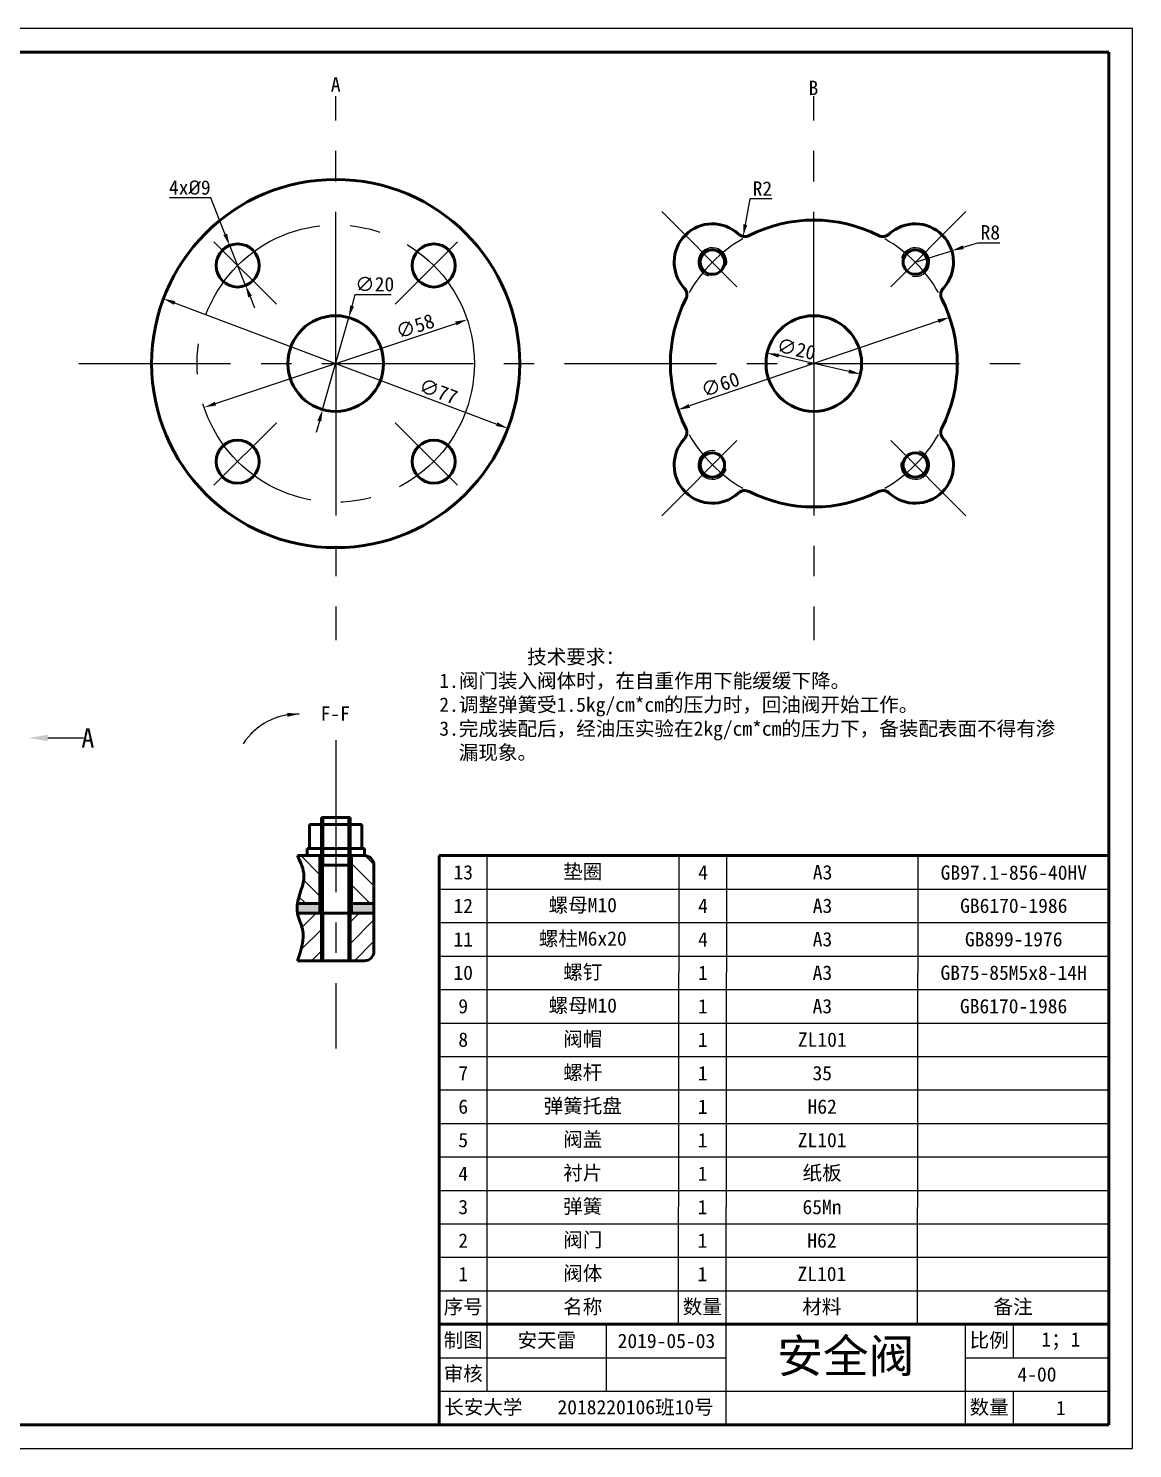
# Model space of a CAD drawing. Header units: millimetres. Extents: x 2036 to 2456, y 1451 to 1748.
# Drawn here: x 2225.4 to 2456.3, y 1450.7 to 1747.7 of the extents above; entities that cross this region are included whole.
import ezdxf

# ---------------------------------------------------------------- set-up
doc = ezdxf.new("R2010")
doc.units = ezdxf.units.MM
doc.linetypes.add('CENTER', pattern=[50.800000000000004, 31.75, -6.35, 6.35, -6.35])
doc.styles.get("Standard").update_dxf_attribs({"font": '', "height": 3})
doc.styles.get('Standard').set_extended_font_data('FangSong')
doc.dimstyles.new('ISO-25', dxfattribs={"dimtxt": 3, "dimasz": 2.5, "dimexe": 1.25, "dimexo": 0.625, "dimtad": 1, "dimtoh": 1, "dimtxsty": 'Standard', "dimcen": 2.5, "dimadec": 0, "dimazin": 0, "dimtfac": 1, "dimtmove": 0, "dimatfit": 0, "dimfxl": 1, "dimarcsym": 0})
doc.dimstyles.new('副本 ISO-25', dxfattribs={"dimtxt": 3, "dimasz": 2.5, "dimexe": 1.25, "dimexo": 0.625, "dimtad": 1, "dimtoh": 1, "dimtxsty": 'Standard', "dimcen": 2.5, "dimadec": 0, "dimazin": 0, "dimtfac": 1, "dimtmove": 1, "dimatfit": 0, "dimfxl": 1, "dimarcsym": 0})

# ---------------------------------------------------------------- blocks, each defined once
blk = doc.blocks.new('*D4')
at = {"color": 0, "lineweight": -2, "transparency": 16777216}
blk.add_line((2396.960655663548, 1675.944294783843), (2382.326998848158, 1679.23915262742), dxfattribs=at)
at = {"color": 0, "lineweight": -3, "transparency": 16777216}
for points in [[(2382.418522677146, 1679.645643094515), (2382.23547501917, 1678.832662160326), (2379.888056045593, 1679.78829560135)], [(2397.052179492536, 1676.350785250937), (2396.86913183456, 1675.537804316749), (2399.399598466113, 1675.395151809914)]]:
    blk.add_solid(points, dxfattribs=at)
at = {"layer": 'Defpoints', "color": 0, "lineweight": -3, "transparency": 16777216}
for p in [(2379.888056045593, 1679.78829560135), (2399.399598466113, 1675.395151809914)]:
    blk.add_point(p, dxfattribs=at)
at = {"color": 0, "lineweight": -3, "transparency": 16777216, "insert": (2385.98299027787, 1680.611753548182), "char_height": 3, "attachment_point": 5, "rotation": 347.31110110649274}
blk.add_mtext('∅20', dxfattribs=at)
blk = doc.blocks.new('*D5')
at = {"color": 0, "lineweight": -2, "transparency": 16777216}
blk.add_line((2415.674332474131, 1686.460928747868), (2363.613322037576, 1668.722518663396), dxfattribs=at)
at = {"color": 0, "transparency": 16777216}
for points in [[(2415.539950579552, 1686.855330342084), (2415.80871436871, 1686.066527153652), (2418.040742039429, 1687.267220115344)], [(2363.478940142997, 1669.116920257612), (2363.747703932155, 1668.32811706918), (2361.246912472278, 1667.91622729592)]]:
    blk.add_solid(points, dxfattribs=at)
at = {"layer": 'Defpoints', "color": 0, "transparency": 16777216}
for p in [(2418.040742039429, 1687.267220115344), (2361.246912472278, 1667.91622729592)]:
    blk.add_point(p, dxfattribs=at)
at = {"color": 0, "lineweight": -3, "transparency": 16777216, "insert": (2370.084797631777, 1673.190575336402), "char_height": 3, "attachment_point": 5, "rotation": 18.81518344358105}
blk.add_mtext('∅60', dxfattribs=at)
blk = doc.blocks.new('*D6')
at = {"color": 0, "lineweight": -2, "transparency": 16777216}
for p, q in [((2420.885235840009, 1701.917016712302), (2423.937628689253, 1702.864276946036)), ((2423.937628689253, 1702.864276946036), (2428.556914403538, 1702.864276946036)), ((2410.857030691449, 1698.804927141228), (2418.497567947495, 1701.176043004903))]:
    blk.add_line(p, q, dxfattribs=at)
at = {"color": 0, "transparency": 16777216}
blk.add_solid([(2420.761740222109, 1702.314961361055), (2421.008731457909, 1701.51907206355), (2418.497567947495, 1701.176043004903)], dxfattribs=at)
at = {"layer": 'Defpoints', "color": 0, "transparency": 16777216}
for p in [(2418.497567947495, 1701.176043004903), (2410.857030691449, 1698.804927141228)]:
    blk.add_point(p, dxfattribs=at)
at = {"color": 0, "lineweight": -3, "transparency": 16777216, "insert": (2426.559771546395, 1705.006419803178), "char_height": 3, "attachment_point": 5}
blk.add_mtext('R8', dxfattribs=at)
blk = doc.blocks.new('*D7')
at = {"color": 0, "lineweight": -2, "transparency": 16777216}
blk.add_line((2255.947080039597, 1690.261736611848), (2323.34057447211, 1664.921710799416), dxfattribs=at)
at = {"color": 0, "lineweight": -3, "transparency": 16777216}
for points in [[(2256.093723707493, 1690.651745260184), (2255.800436371701, 1689.871727963512), (2253.607028149579, 1691.141598619224)], [(2323.487218140006, 1665.311719447752), (2323.193930804215, 1664.53170215108), (2325.680626362128, 1664.041848792039)]]:
    blk.add_solid(points, dxfattribs=at)
at = {"layer": 'Defpoints', "color": 0, "lineweight": -3, "transparency": 16777216}
for p in [(2253.607028149579, 1691.141598619224), (2325.680626362128, 1664.041848792039)]:
    blk.add_point(p, dxfattribs=at)
at = {"color": 0, "lineweight": -3, "transparency": 16777216, "insert": (2311.144937961819, 1671.795846553691), "char_height": 3, "attachment_point": 5, "rotation": 339.3936858262663}
blk.add_mtext('∅77', dxfattribs=at)
blk = doc.blocks.new('*D8')
at = {"color": 0, "lineweight": -2, "transparency": 16777216}
blk.add_line((2264.507521703873, 1669.20029097948), (2314.780132807831, 1685.983156431783), dxfattribs=at)
at = {"color": 0, "lineweight": -3, "transparency": 16777216}
for points in [[(2314.648192041697, 1686.378381361845), (2314.912073573966, 1685.58793150172), (2317.151482388207, 1686.77480102859)], [(2264.375580937739, 1669.595515909542), (2264.639462470008, 1668.805066049417), (2262.136172123498, 1668.408646382673)]]:
    blk.add_solid(points, dxfattribs=at)
at = {"layer": 'Defpoints', "color": 0, "lineweight": -3, "transparency": 16777216}
for p in [(2317.151482388207, 1686.77480102859), (2262.136172123498, 1668.408646382673)]:
    blk.add_point(p, dxfattribs=at)
at = {"color": 0, "lineweight": -3, "transparency": 16777216, "insert": (2306.245834539426, 1685.392448937428), "char_height": 3, "attachment_point": 5, "rotation": 18.460925051142652}
blk.add_mtext('∅58', dxfattribs=at)
blk = doc.blocks.new('*D9')
at = {"color": 0, "lineweight": -2, "transparency": 16777216}
for p, q in [((2293.061726845865, 1689.615365516357), (2293.745306763867, 1692.020093878502)), ((2293.745306763867, 1692.020093878502), (2301.233163906723, 1692.020093878502)), ((2286.909507583845, 1667.972810257053), (2292.378146927862, 1687.210637154212)), ((2286.225927665843, 1665.568081894908), (2285.542347747841, 1663.163353532763))]:
    blk.add_line(p, q, dxfattribs=at)
at = {"color": 0, "lineweight": -3, "transparency": 16777216}
for points in [[(2292.660938785507, 1689.72929550269), (2293.462514906222, 1689.501435530023), (2292.378146927862, 1687.210637154212)], [(2285.825139605486, 1665.682011881241), (2286.6267157262, 1665.454151908574), (2286.909507583845, 1667.972810257053)]]:
    blk.add_solid(points, dxfattribs=at)
at = {"layer": 'Defpoints', "color": 0, "lineweight": -3, "transparency": 16777216}
for p in [(2292.378146927862, 1687.210637154212), (2286.909507583845, 1667.972810257053)]:
    blk.add_point(p, dxfattribs=at)
at = {"color": 0, "lineweight": -3, "transparency": 16777216, "insert": (2297.801735335294, 1694.162236735644), "char_height": 3, "attachment_point": 5}
blk.add_mtext('∅20', dxfattribs=at)
blk = doc.blocks.new('*D13')
at = {"color": 0, "lineweight": -2, "transparency": 16777216}
for p, q in [((2376.277098919317, 1712.058100001588), (2375.301848894049, 1706.645255334666)), ((2380.87924177646, 1712.058100001588), (2376.277098919317, 1712.058100001588))]:
    blk.add_line(p, q, dxfattribs=at)
at = {"color": 0, "transparency": 16777216}
blk.add_solid([(2374.891784904131, 1706.719137912338), (2375.711912883968, 1706.571372756995), (2374.858553428018, 1704.184871395157)], dxfattribs=at)
at = {"layer": 'Defpoints', "color": 0, "transparency": 16777216}
for p in [(2375.213189800843, 1706.153178546764), (2374.858553428018, 1704.184871395157)]:
    blk.add_point(p, dxfattribs=at)
at = {"color": 0, "transparency": 16777216, "insert": (2378.890670347889, 1714.183100001588), "char_height": 3, "attachment_point": 5}
blk.add_mtext('R2', dxfattribs=at)

msp = doc.modelspace()

# ---------------------------------------------------------------- hatches: boundary and pattern name
at = {"linetype": 'CENTER', "lineweight": -3}
h = msp.add_hatch(dxfattribs=at)
h.set_pattern_fill('ANSI31', color=256)
h.set_pattern_definition([(45, (0, 0), (-2.245064030267288, 2.245064030267288), [])])
h.paths.add_polyline_path([(2106.705349743548, 1636.291868699271), (2106.705349743548, 1644.291868699271), (2098.705349743549, 1644.291868699271), (2098.705349743549, 1629.291868699271), (2133.705349743549, 1629.291868699271), (2133.705349743549, 1653.291868699271), (2118.205349743548, 1653.291868699272), (2118.205349743548, 1646.291868699271, 0.4142135623730951), (2120.205349743548, 1644.291868699271), (2121.705349743549, 1644.291868699271, -0.4142135623730729), (2123.705349743549, 1642.291868699271), (2123.705349743549, 1636.291868699271, -0.4142135623731172), (2121.705349743549, 1634.291868699271), (2108.705349743548, 1634.291868699271, -0.4142135623730948)])
h.paths.add_polyline_path([(2104.705349743548, 1658.291868699271), (2098.705349743549, 1658.291868699271), (2098.705349743549, 1653.291868699271), (2106.705349743548, 1653.291868699271), (2106.705349743548, 1656.291868699271, 0.4142135623730839)])
h.paths.add_polyline_path([(2179.705349743549, 1644.291868699271), (2181.205349743548, 1644.291868699271, 0.414213562373095), (2183.205349743548, 1646.291868699271), (2183.205349743548, 1653.291868699271), (2167.705349743549, 1653.291868699271), (2167.705349743549, 1629.291868699271), (2168.705349743548, 1629.291868699272, -0.4142135623731616), (2170.705349743549, 1627.291868699272), (2170.705349743549, 1619.291868699271, -0.4142135623730951), (2168.705349743549, 1617.291868699271), (2164.705349743549, 1617.291868699271), (2164.705349743549, 1615.791868699271), (2163.205349743549, 1615.791868699271), (2160.705349743549, 1613.291868699271), (2160.705349743549, 1609.291868699271), (2202.705349743549, 1609.29186869927), (2202.705349743549, 1623.791868699271), (2194.705349743549, 1623.791868699271), (2194.705349743549, 1616.291868699271, -0.4142135623730909), (2192.705349743549, 1614.291868699271), (2179.705349743549, 1614.291868699271, -0.4142135623730991), (2177.705349743549, 1616.291868699271), (2177.705349743549, 1642.291868699271, -0.414213562373096)])
h.paths.add_polyline_path([(2202.705349743549, 1637.791868699271), (2196.705349743549, 1637.791868699271, 0.4142135623730951), (2194.705349743549, 1635.791868699271), (2194.705349743549, 1632.791868699271), (2202.705349743549, 1632.791868699271)], flags=17)
h.paths.add_polyline_path([(2106.705349743549, 1602.291868699271, -0.4142135623730951), (2108.705349743549, 1604.291868699271), (2121.705349743548, 1604.291868699271, -0.4142135623730834), (2123.705349743548, 1602.291868699271), (2123.705349743549, 1590.791868699271, -0.4142135623731527), (2122.205349743549, 1589.291868699271, 0.4142135623731416), (2120.705349743548, 1587.791868699271), (2120.705349743548, 1576.291868699271), (2140.705349743549, 1576.291868699271), (2140.705349743549, 1589.291868699271), (2132.705349743548, 1589.291868699271, -0.4142135623730951), (2130.705349743548, 1591.291868699271), (2130.705349743548, 1607.291868699271), (2132.705349743548, 1609.291868699271), (2140.705349743549, 1609.291868699271), (2140.705349743549, 1613.291868699271), (2138.205349743545, 1615.791868699275), (2136.705349743549, 1615.791868699275), (2136.705349743549, 1617.291868699271), (2134.705349743548, 1617.291868699271), (2126.705349743548, 1609.291868699271), (2098.705349743549, 1609.291868699271), (2098.705349743549, 1590.291868699271), (2106.705349743549, 1590.291868699271)])
h.paths.add_polyline_path([(2106.705349743549, 1590.291868699271), (2098.705349743549, 1590.291868699271), (2098.705349743549, 1581.291868699271), (2104.705349743549, 1581.291868699271, 0.4142135623731042), (2106.705349743549, 1583.291868699271)], flags=17)
h.paths.add_polyline_path([(2182.705349743549, 1584.291868699271), (2192.705349743549, 1584.291868699271, -0.4142135623730898), (2194.705349743549, 1582.291868699271), (2194.705349743549, 1570.291868699271), (2202.705349743549, 1570.291868699271), (2202.705349743549, 1589.291868699271), (2160.705349743549, 1589.291868699271), (2160.705349743549, 1576.291868699271), (2180.705349743549, 1576.291868699271), (2180.705349743549, 1582.291868699271, -0.414213562373101)])
h.paths.add_polyline_path([(2202.705349743549, 1570.291868699271), (2194.705349743549, 1570.291868699271), (2194.705349743549, 1562.791868699271, 0.4142135623730951), (2196.705349743549, 1560.791868699271), (2202.705349743549, 1560.791868699271)])
h.paths.add_polyline_path([(2297.643827255853, 1562.67730526406), (2292.643827255853, 1562.67730526406), (2292.643827255853, 1552.67730526406), (2295.643827255853, 1552.67730526406, 0.4142135623730847), (2297.643827255853, 1554.67730526406)])
edge = h.paths.add_edge_path()
edge.add_line((2286.643827255853, 1562.67730526406), (2281.643827255853, 1562.67730526406))
edge.add_spline(control_points=[(2281.643827255853, 1562.67730526406), (2281.847517658587, 1561.517161258631), (2283.593031010114, 1558.354122897526), (2282.414887842667, 1554.922924956782), (2281.643827255853, 1552.677305264059)], knot_values=[12.37327283123464, 12.37327283123464, 12.37327283123464, 12.37327283123478, 15.91394749049623, 22.62038694620943, 22.62038694620943, 22.62038694620943, 22.62038694620943], degree=3, periodic=0)
edge.add_line((2281.643827255853, 1552.677305264059), (2286.643827255853, 1552.67730526406))
edge.add_line((2286.643827255853, 1552.67730526406), (2286.643827255853, 1562.67730526406))
at = {"lineweight": -3}
h = msp.add_hatch(dxfattribs=at)
h.set_pattern_fill('ANSI31', color=256, angle=90)
h.set_pattern_definition([(135, (0, 0), (-2.245064030267288, -2.245064030267288), [])])
edge = h.paths.add_edge_path()
edge.add_line((2286.343827255853, 1574.67730526406), (2281.643827255853, 1574.67730526406))
edge.add_spline(control_points=[(2281.643827255853, 1574.67730526406), (2282.311147857058, 1573.270002332224), (2283.868769804244, 1569.985155544924), (2281.948188583523, 1566.657348502367), (2281.643827255853, 1564.67730526406)], knot_values=[0, 0, 0, 0, 4.444145560933864, 10.37327283123474, 10.37327283123474, 10.37327283123474, 10.37327283123478], degree=3, periodic=0)
edge.add_line((2281.643827255853, 1564.67730526406), (2286.343827255853, 1564.67730526406))
edge.add_line((2286.343827255853, 1564.67730526406), (2286.343827255853, 1574.67730526406))
h.paths.add_polyline_path([(2297.643827255853, 1572.67730526406, 0.4142135623730947), (2295.643827255853, 1574.67730526406), (2292.943827255853, 1574.67730526406), (2292.943827255854, 1564.67730526406), (2297.643827255853, 1564.67730526406)])
at = {"lineweight": 50}
h = msp.add_hatch(color=256, dxfattribs=at)
h.dxf.hatch_style = 1
h.paths.add_polyline_path([(2297.643827255853, 1564.67730526406), (2292.943827255854, 1564.67730526406), (2292.943827255854, 1562.67730526406), (2297.643827255853, 1562.67730526406)])
edge = h.paths.add_edge_path()
edge.add_line((2286.343827255853, 1564.67730526406), (2281.643827255853, 1564.67730526406))
edge.add_spline(control_points=[(2281.643827255853, 1564.67730526406), (2281.541160770957, 1564.009401490692), (2281.52876986011, 1563.332628961986), (2281.643827255853, 1562.67730526406)], knot_values=[0, 0, 0, 0, 2, 2, 2, 2], degree=3, periodic=0)
edge.add_line((2281.643827255853, 1562.67730526406), (2286.343827255853, 1562.67730526406))
edge.add_line((2286.343827255853, 1562.67730526406), (2286.343827255853, 1564.67730526406))
at = {"lineweight": -3}
h = msp.add_hatch(color=256, dxfattribs=at)
h.dxf.hatch_style = 1
h.paths.add_polyline_path([(2286.868827255853, 1564.67730526406), (2286.343827255853, 1564.67730526406), (2286.343827255853, 1562.67730526406), (2286.868827255853, 1562.67730526406)])
h.paths.add_polyline_path([(2292.943827255854, 1564.67730526406), (2292.418827255852, 1564.67730526406), (2292.418827255852, 1562.67730526406), (2292.643827255853, 1562.67730526406), (2292.943827255854, 1562.67730526406)])

# ---------------------------------------------------------------- linework, layer by layer
for p, q in [((2456.317348057695, 1747.67730526406), (2036.317348057695, 1747.67730526406)), ((2456.317348057695, 1450.67730526406), (2456.317348057695, 1747.67730526406)), ((2311.317348057695, 1567.67730526406), (2451.317348057695, 1567.67730526406)), ((2311.317348057695, 1560.67730526406), (2451.317348057695, 1560.67730526406)), ((2311.317348057695, 1553.67730526406), (2451.317348057695, 1553.67730526406)), ((2311.317348057695, 1546.67730526406), (2451.317348057695, 1546.67730526406)), ((2311.317348057695, 1539.67730526406), (2451.317348057695, 1539.67730526406)), ((2311.317348057695, 1532.67730526406), (2451.317348057695, 1532.67730526406)), ((2311.317348057695, 1525.67730526406), (2451.317348057695, 1525.67730526406)), ((2311.317348057695, 1518.67730526406), (2451.317348057695, 1518.67730526406)), ((2311.317348057695, 1511.67730526406), (2451.317348057695, 1511.67730526406)), ((2311.317348057695, 1504.67730526406), (2451.317348057695, 1504.67730526406)), ((2311.317348057695, 1497.67730526406), (2451.317348057695, 1497.67730526406)), ((2311.317348057695, 1490.67730526406), (2451.317348057695, 1490.67730526406)), ((2311.317348057695, 1483.67730526406), (2451.317348057695, 1483.67730526406)), ((2321.317348057695, 1462.67730526406), (2321.317348057695, 1476.67730526406)), ((2346.317348057695, 1462.67730526406), (2346.317348057695, 1476.67730526406)), ((2371.317348057695, 1455.67730526406), (2371.317348057695, 1476.67730526406)), ((2421.317348057695, 1476.67730526406), (2421.317348057695, 1455.67730526406)), ((2431.317348057695, 1476.67730526406), (2431.317348057695, 1469.67730526406)), ((2451.317348057695, 1476.67730526406), (2451.317348057695, 1455.67730526406)), ((2311.317348057695, 1469.67730526406), (2371.317348057695, 1469.67730526406)), ((2421.317348057695, 1469.67730526406), (2451.317348057695, 1469.67730526406)), ((2311.317348057695, 1462.67730526406), (2371.317348057695, 1462.67730526406)), ((2421.317348057695, 1462.67730526406), (2451.317348057695, 1462.67730526406)), ((2431.317348057695, 1462.67730526406), (2431.317348057695, 1455.67730526406)), ((2451.317348057695, 1455.67730526406), (2311.317348057695, 1455.67730526406)), ((2036.317348057695, 1450.67730526406), (2456.317348057695, 1450.67730526406))]:
    msp.add_line(p, q)
at = {"lineweight": 50}
for p, q in [((2451.317348057695, 1742.67730526406), (2061.317348057696, 1742.67730526406)), ((2451.317348057695, 1455.67730526406), (2451.317348057695, 1742.67730526406)), ((2295.143827255853, 1581.17730526406), (2284.143827255853, 1581.17730526406)), ((2284.143827255853, 1581.17730526406), (2284.143827255853, 1576.17730526406)), ((2286.643827255853, 1582.67730526406), (2286.643827255853, 1572.67730526406)), ((2292.643827255852, 1582.67730526406), (2286.643827255852, 1582.67730526406)), ((2292.643827255853, 1582.67730526406), (2292.643827255853, 1572.67730526406)), ((2295.143827255853, 1581.17730526406), (2295.143827255853, 1576.17730526406)), ((2295.643827255853, 1574.67730526406), (2281.643827255853, 1574.67730526406)), ((2295.643827255853, 1576.17730526406), (2283.643827255853, 1576.17730526406)), ((2283.643827255853, 1576.17730526406), (2283.643827255853, 1574.67730526406)), ((2286.343827255853, 1574.67730526406), (2286.343827255853, 1562.67730526406)), ((2292.943827255853, 1574.67730526406), (2292.943827255854, 1562.67730526406)), ((2295.643827255853, 1576.17730526406), (2295.643827255853, 1574.67730526406)), ((2311.317348057695, 1574.67730526406), (2451.317348057695, 1574.67730526406)), ((2311.317348057695, 1476.67730526406), (2311.317348057695, 1574.67730526406)), ((2292.643827255853, 1572.67730526406), (2286.643827255853, 1572.67730526406)), ((2286.868827255853, 1572.67730526406), (2286.868827255853, 1562.67730526406)), ((2292.418827255852, 1572.67730526406), (2292.418827255852, 1562.67730526406)), ((2297.643827255853, 1572.67730526406), (2297.643827255853, 1554.67730526406)), ((2286.868827255853, 1564.67730526406), (2281.643827255853, 1564.67730526406)), ((2297.643827255853, 1562.67730526406), (2281.643827255853, 1562.67730526406)), ((2286.643827255853, 1562.67730526406), (2286.643827255853, 1552.67730526406)), ((2297.643827255853, 1564.67730526406), (2292.418827255852, 1564.67730526406)), ((2292.643827255853, 1562.67730526406), (2292.643827255853, 1552.67730526406)), ((2295.643827255853, 1552.67730526406), (2281.643827255853, 1552.677305264059)), ((2311.317348057695, 1455.67730526406), (2311.317348057695, 1476.67730526406)), ((2311.317348057695, 1476.67730526406), (2451.317348057695, 1476.67730526406)), ((2061.317348057696, 1455.67730526406), (2451.317348057695, 1455.67730526406))]:
    msp.add_line(p, q, dxfattribs=at)
at = {"linetype": 'CENTER', "lineweight": -3}
for p, q in [((2289.643827255853, 1677.591723705632), (2289.643827255853, 1733.538352670966)), ((2389.643827255853, 1677.591723705632), (2389.643827255853, 1733.538352670966)), ((2373.569220677748, 1693.666330283736), (2357.824022102458, 1709.411528859026)), ((2405.718433833957, 1693.666330283736), (2421.463632409248, 1709.411528859026)), ((2235.924039290267, 1677.591723705631), (2436.508686255884, 1677.591723705632)), ((2289.643827255853, 1677.591723705632), (2289.643827255853, 1619.743473795198)), ((2389.643827255853, 1677.591723705632), (2389.643827255853, 1619.743473795198)), ((2373.569220677749, 1661.517117127527), (2357.824022102458, 1645.771918552237)), ((2405.718433833958, 1661.517117127528), (2421.463632409248, 1645.771918552237)), ((2289.643827255853, 1598.806430679615), (2289.643827255853, 1534.315480676169))]:
    msp.add_line(p, q, dxfattribs=at)
at = {"lineweight": -3}
for p, q in [((2258.229181482539, 1712.232425079038), (2254.881847935594, 1712.232425079038)), ((2263.505610053967, 1712.232425079038), (2258.229181482539, 1712.232425079038)), ((2266.546612923402, 1704.600597395935), (2263.505610053967, 1712.232425079038)), ((2277.231805847158, 1690.003745114326), (2264.187983133137, 1703.047567828347)), ((2270.803449108754, 1693.917463694109), (2267.472012094131, 1702.278177025973)), ((2302.055848664548, 1690.003745114326), (2315.099671378569, 1703.047567828347)), ((2271.728848279483, 1691.595043324147), (2272.654247450212, 1689.272622954185)), ((2277.231805847158, 1665.179702296937), (2264.187983133137, 1652.135879582916)), ((2302.055848664547, 1665.179702296937), (2315.099671378568, 1652.135879582916)), ((2287.093827255853, 1582.67730526406), (2287.093827255853, 1572.67730526406)), ((2292.193827255853, 1582.67730526406), (2292.193827255853, 1572.67730526406)), ((2321.317348057695, 1476.67730526406), (2321.317348057695, 1574.67730526406)), ((2361.317362024427, 1476.694018565384), (2361.481152606159, 1574.694018565384)), ((2371.317348057695, 1476.67730526406), (2371.481138639428, 1574.67730526406)), ((2411.317292190768, 1476.610452058766), (2411.4810827725, 1574.610452058766)), ((2292.643827255853, 1562.67730526406), (2286.643827255853, 1562.67730526406)), ((2287.093827255853, 1562.67730526406), (2287.093827255853, 1552.67730526406)), ((2292.193827255853, 1562.67730526406), (2292.193827255853, 1552.67730526406)), ((2371.317348057695, 1462.67730526406), (2421.317348057695, 1462.67730526406))]:
    msp.add_line(p, q, dxfattribs=at)
at = {"linetype": 'ByBlock', "lineweight": -2}
msp.add_lwpolyline([(2229.438794559389, 1599.291868699271), (2236.930267138512, 1599.291868699271)], dxfattribs=at)
at = {"lineweight": 50}
for centre, radius in [((2289.643827255853, 1677.591723705631), 38.5), ((2269.137730601443, 1698.097820360042), 4.5), ((2310.149923910263, 1698.097820360041), 4.5), ((2368.430623820257, 1698.804927141228), 2.55), ((2410.857030691449, 1698.804927141228), 2.55), ((2289.643827255853, 1677.591723705631), 10), ((2389.643827255853, 1677.591723705632), 10), ((2269.137730601443, 1657.085627051222), 4.5), ((2310.149923910263, 1657.085627051221), 4.5), ((2368.430623820257, 1656.378520270036), 2.549999999999999), ((2410.857030691449, 1656.378520270036), 2.549999999999999)]:
    msp.add_circle(centre, radius, dxfattribs=at)
at = {"linetype": 'CENTER', "lineweight": -3}
msp.add_circle((2289.643827255853, 1677.591723705631), 29, dxfattribs=at)
at = {"lineweight": 50}
for centre, radius, start, end in [((2368.430623820257, 1698.804927141228), 8, 47.29244277595433, 222.7075572240433), ((2389.643827255853, 1677.591723705632), 30, 63.19487233876672, 116.8051276612326), ((2410.857030691449, 1698.804927141228), 8, 317.2924427759567, 132.7075572240457), ((2375.213189800844, 1706.153178546765), 2, 227.2924427759552, 296.8051276612312), ((2404.074464710862, 1706.153178546765), 2, 243.1948723387688, 312.7075572240536), ((2361.08237241472, 1692.022361160641), 2, 333.1948723387748, 42.70755722404471), ((2418.205282096986, 1692.022361160641), 2, 137.2924427759553, 206.8051276612253), ((2389.643827255853, 1677.591723705632), 30, 153.1948723387665, 206.8051276612335), ((2389.643827255853, 1677.591723705632), 30, 333.1948723387668, 26.80512766123347), ((2361.08237241472, 1663.161086250623), 2, 317.2924427759553, 26.80512766122526), ((2418.205282096987, 1663.161086250623), 2, 153.1948723387747, 222.7075572240447), ((2368.430623820257, 1656.378520270036), 7.999999999999998, 137.2924427759567, 312.7075572240456), ((2410.857030691449, 1656.378520270036), 7.999999999999998, 227.2924427759543, 42.70755722404333), ((2375.213189800844, 1649.030268864499), 2, 63.19487233876878, 132.7075572240535), ((2389.643827255853, 1677.591723705632), 30, 243.1948723387666, 296.8051276612335), ((2404.074464710862, 1649.030268864499), 2, 47.29244277595524, 116.8051276612312), ((2295.643827255853, 1572.67730526406), 2, 0, 90), ((2295.643827255853, 1554.67730526406), 2, 270.0000000000024, 0)]:
    msp.add_arc(centre, radius, start, end, dxfattribs=at)
at = {"lineweight": -3}
for centre, radius, start, end in [((2389.643827255853, 1677.591723705632), 30, 119.6754886784677, 150.3245113215318), ((2389.643827255853, 1677.591723705632), 30, 29.67548867846815, 60.32451132153228), ((2368.430623820257, 1698.804927141228), 3, 349.1888947481136, 254.2624817509483), ((2410.857030691449, 1698.804927141228), 3, 259.1888947481137, 164.2624817509358), ((2389.643827255853, 1677.591723705632), 30, 209.6754886784682, 240.3245113215323), ((2389.643827255853, 1677.591723705632), 30, 299.6754886784677, 330.3245113215318), ((2368.430623820257, 1656.378520270036), 2.999999999999999, 79.18889474811368, 344.2624817509358), ((2410.857030691449, 1656.378520270036), 2.999999999999999, 169.1888947481136, 74.26248175094827), ((2281.731355860459, 1590.698379506974), 13.6031607513861, 88.80149752902939, 147.1301877426205), ((2281.731355860458, 1590.698379506974), 13.61567088906898, 99.33652211156105, 109.8715466940927), ((2281.731355860458, 1590.698379506974), 13.61567088906898, 126.0601385775567, 136.5951631600884)]:
    msp.add_arc(centre, radius, start, end, dxfattribs=at)
at = {"lineweight": 50}
msp.add_spline([(2281.643827255853, 1574.67730526406), (2283.007378744526, 1570.447511285093), (2281.643827255853, 1564.67730526406), (2281.643827255853, 1562.67730526406), (2282.704712362818, 1559.29930292058), (2281.643827255853, 1552.677305264059)], degree=3, dxfattribs=at)
at = {"lineweight": -3}
for points in [[(2266.933682985062, 1704.754830591056), (2266.159542861742, 1704.446364200813), (2267.472012094131, 1702.278177025973)], [(2272.115918341143, 1691.749276519269), (2271.341778217823, 1691.440810129026), (2270.803449108754, 1693.917463694109)], [(2279.492881086121, 1604.549293237489), (2279.552012700671, 1603.718060480311), (2282.016145164929, 1604.31107170255)], [(2229.438794559389, 1598.625202032604), (2225.438794559389, 1599.291868699271), (2229.438794559389, 1599.958535365938)]]:
    msp.add_solid(points, dxfattribs=at)

# ---------------------------------------------------------------- texts
for s, width, insert, char_height, attachment_point in [('A', 12.8381895004195, (2289.64967484613, 1735.977959198092), 3, 5), ('B', 7.445872678716569, (2389.566347770067, 1735.238257408959), 3, 5), ('         技术要求：\\P1.阀门装入阀体时，在自重作用下能缓缓下降。\\P2.调整弹簧受1.5kg/cm*cm的压力时，回油阀开始工作。\\P3.完成装配后，经油压实验在2kg/cm*cm的压力下，备装配表面不得有渗\\P  漏现象。', 140, (2311.317348057695, 1617.760334808085), 3, 1), ('F-F', 11.1843834497131, (2289.55548461426, 1604.381344566198), 3, 5), ('13', 10, (2316.317348057695, 1571.17730526406), 3, 5), ('垫圈', 40.00001396673179, (2341.317355041061, 1571.185661914722), 3, 5), ('4', 9.988314639484997, (2366.475281992419, 1571.17730526406), 3, 5), ('A3', 39.98835653973856, (2391.475316909297, 1571.17730526406), 3, 5), ('GB97.1-856-40HV', 39.98824480572785, (2431.475205175364, 1571.110452058766), 3, 5), ('12', 10, (2316.317348057695, 1564.17730526406), 3, 5), ('螺母M10', 40.00001396673179, (2341.317355041061, 1564.185661914722), 3, 5), ('4', 9.988314639484997, (2366.463582665152, 1564.17730526406), 3, 5), ('A3', 39.98835653973856, (2391.46361758203, 1564.17730526406), 3, 5), ('GB6170-1986', 39.98824480572785, (2431.46361758203, 1564.17730526406), 3, 5), ('螺柱M6x20', 40.00001396673179, (2341.317355041061, 1557.185661914722), 3, 5), ('11', 10, (2316.317348057695, 1557.17730526406), 3, 5), ('4', 9.988314639484997, (2366.451883337886, 1557.17730526406), 3, 5), ('A3', 39.98835653973856, (2391.451918254764, 1557.17730526406), 3, 5), ('GB899-1976', 39.98824480572785, (2431.451918254764, 1557.17730526406), 3, 5), ('10', 10, (2316.317348057695, 1550.17730526406), 3, 5), ('螺钉', 40.00001396673179, (2341.317355041061, 1550.185661914722), 3, 5), ('1', 9.988314639484997, (2366.440184010619, 1550.17730526406), 3, 5), ('A3', 39.98835653973856, (2391.440218927497, 1550.17730526406), 3, 5), ('GB75-85M5x8-14H', 39.98824480572785, (2431.440218927497, 1550.17730526406), 3, 5), ('9', 10, (2316.317348057695, 1543.17730526406), 3, 5), ('螺母M10', 40.00001396673179, (2341.317355041061, 1543.185661914722), 3, 5), ('1', 9.988314639484997, (2366.428484683353, 1543.17730526406), 3, 5), ('A3', 39.98835653973856, (2391.428519600231, 1543.17730526406), 3, 5), ('GB6170-1986', 39.98824480572785, (2431.428519600231, 1543.17730526406), 3, 5), ('8', 10, (2316.317348057695, 1536.17730526406), 3, 5), ('阀帽', 40.00001396673179, (2341.317355041061, 1536.185661914722), 3, 5), ('1', 9.988314639484997, (2366.416785356086, 1536.17730526406), 3, 5), ('ZL101', 39.98835653973856, (2391.416820272964, 1536.17730526406), 3, 5), ('7', 10, (2316.317348057695, 1529.17730526406), 3, 5), ('螺杆', 40.00001396673179, (2341.317355041061, 1529.185661914722), 3, 5), ('1', 9.988314639484997, (2366.405086028819, 1529.17730526406), 3, 5), ('35', 39.98835653973856, (2391.405120945697, 1529.17730526406), 3, 5), ('6', 10, (2316.317348057695, 1522.17730526406), 3, 5), ('弹簧托盘', 40.00001396673179, (2341.317355041061, 1522.185661914722), 3, 5), ('H62', 39.98835653973856, (2391.393421618431, 1522.17730526406), 3, 5), ('1', 9.988314639484997, (2366.393386701553, 1522.17730526406), 3, 5), ('5', 10, (2316.317348057695, 1515.17730526406), 3, 5), ('阀盖', 40.00001396673179, (2341.317355041061, 1515.185661914722), 3, 5), ('1', 9.988314639484997, (2366.381687374286, 1515.17730526406), 3, 5), ('ZL101', 39.98835653973856, (2391.381722291164, 1515.17730526406), 3, 5), ('4', 10, (2316.317348057695, 1508.17730526406), 3, 5), ('衬片', 40.00001396673179, (2341.317355041061, 1508.185661914722), 3, 5), ('1', 9.988314639484997, (2366.369988047019, 1508.17730526406), 3, 5), ('纸板', 39.98835653973856, (2391.370022963898, 1508.17730526406), 3, 5), ('弹簧', 40.00001396673179, (2341.317355041061, 1501.185661914722), 3, 5), ('3', 10, (2316.317348057695, 1501.17730526406), 3, 5), ('1', 9.988314639484997, (2366.358288719753, 1501.17730526406), 3, 5), ('65Mn', 39.98835653973856, (2391.358323636631, 1501.17730526406), 3, 5), ('2', 10, (2316.317348057695, 1494.17730526406), 3, 5), ('阀门', 40.00001396673179, (2341.317355041061, 1494.185661914722), 3, 5), ('1', 9.988314639484997, (2366.346589392486, 1494.17730526406), 3, 5), ('H62', 39.98835653973856, (2391.346624309364, 1494.17730526406), 3, 5), ('1', 10, (2316.317348057695, 1487.17730526406), 3, 5), ('阀体', 40.00001396673179, (2341.317355041061, 1487.185661914722), 3, 5), ('1', 9.988314639484997, (2366.334890065219, 1487.17730526406), 3, 5), ('ZL101', 39.98835653973856, (2391.334924982098, 1487.17730526406), 3, 5), ('序号', 10, (2316.317348057695, 1480.17730526406), 3, 5), ('名称', 40.00001396673179, (2341.317355041061, 1480.185661914722), 3, 5), ('数量', 9.988314639484543, (2366.323190737953, 1480.17730526406), 3, 5), ('材料', 39.98835653973856, (2391.323225654831, 1480.17730526406), 3, 5), ('备注', 39.98824480572785, (2431.323225654831, 1480.17730526406), 3, 5), ('制图', 10, (2316.317348057695, 1473.17730526406), 3, 5), ('安天雷', 25, (2333.817348057695, 1473.17730526406), 3, 5), ('2019-05-03', 25, (2358.817348057695, 1473.17730526406), 3, 5), ('安全阀', 50, (2396.317348057695, 1469.67730526406), 7, 5), ('比例', 10, (2426.317348057695, 1473.17730526406), 3, 5), ('1；1', 20, (2441.317348057695, 1473.17730526406), 3, 5), ('审核', 10, (2316.317348057695, 1466.17730526406), 3, 5), ('4-00', 30, (2436.317348057695, 1466.17730526406), 3, 5), ('2018220106班10号', 40.39680394598827, (2352.369582365761, 1459.17730526406), 3, 5), ('数量', 10, (2426.317348057695, 1459.17730526406), 3, 5), ('1', 20, (2441.317348057695, 1459.17730526406), 3, 5)]:
    msp.add_mtext_dynamic_manual_height_columns(s, width=width, gutter_width=15, heights=[0], dxfattribs=dict(at, insert=insert, char_height=char_height, attachment_point=attachment_point))
for s, insert, char_height, attachment_point in [('4x{\\fISOCPEUR|b0|i0|c134|p34;%%C}9', (2259.130749063531, 1714.37456793618), 3, 5), ('A', (2236.449751371249, 1601.291868699271), 4, 1), ('长安大学', (2320.536468941551, 1459.17730526406), 3, 5)]:
    msp.add_mtext(s, dxfattribs=dict(at, insert=insert, char_height=char_height, attachment_point=attachment_point))

# ---------------------------------------------------------------- dimensions: what is measured, and where the dimension line sits
dim = msp.add_radius_dim(center=(2375.213189800843, 1706.153178546764), mpoint=(2374.858553428018, 1704.184871395157), dimstyle='副本 ISO-25')
dim.commit()
dim.dimension.update_dxf_attribs({"geometry": '*D13', "text_midpoint": (2376.277098919317, 1712.058100001589), "dimtype": 164})
dim = msp.add_radius_dim(center=(2410.857030691449, 1698.804927141228), mpoint=(2418.497567947495, 1701.176043004903), dimstyle='ISO-25', dxfattribs=at)
dim.commit()
dim.dimension.update_dxf_attribs({"geometry": '*D6', "text_midpoint": (2426.559771546395, 1702.864276946036), "dimtype": 164})
for p1, p2, picture, middle in [((2286.909507583845, 1667.972810257053), (2292.378146927862, 1687.210637154212), '*D9', (2297.801735335294, 1692.020093878501)), ((2253.607028149579, 1691.141598619224), (2325.680626362128, 1664.041848792039), '*D7', (2310.391021916071, 1669.790756377073)), ((2262.136172123498, 1668.408646382673), (2317.151482388207, 1686.77480102859), '*D8', (2306.924160866804, 1683.360541111272)), ((2418.040742039429, 1687.267220115344), (2361.246912472278, 1667.91622729592), '*D5', (2370.775674149223, 1671.162900397451)), ((2399.399598466113, 1675.395151809914), (2379.888056045593, 1679.78829560135), '*D4', (2385.512453198208, 1678.521927986784))]:
    dim = msp.add_diameter_dim_2p(p1=p1, p2=p2, dimstyle='ISO-25', dxfattribs=at)
    dim.commit()
    dim.dimension.update_dxf_attribs({"geometry": picture, "text_midpoint": middle, "dimtype": 163})

doc.saveas('drawing.dxf')
